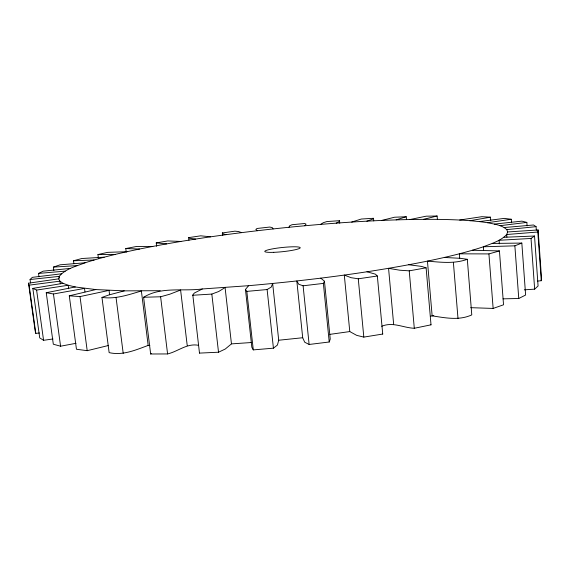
<?xml version="1.0" encoding="UTF-8"?>
<svg xmlns="http://www.w3.org/2000/svg" width="570" height="570" viewBox="0 0 570 570"><rect width="100%" height="100%" fill="white"/><g stroke="black" fill="none" stroke-linecap="round" stroke-linejoin="round"><path stroke-width="0.85" d="M537.61 281.088L541.251 280.718L541.5 277.932L538.116 229.959L507.635 231.954L506.702 234.512L506.901 237.156M541.251 280.718L537.809 232.026L538.116 229.959M60.292 283.789L59.936 281.174L58.667 278.851L59.202 276.386C65.614 268.691 76.124 266.34 85.058 262.798C102.899 257.013 121.211 252.845 139.557 249.026C188.927 239.087 238.894 232.389 288.976 227.266C337.939 222.478 387.116 219.065 436.342 219.35C453.442 219.621 470.599 220.134 487.528 222.713C494.119 224.167 501.6 224.837 506.78 229.624L507.635 231.954M251.391 342.527L231.456 343.881L225.257 349.032L218.524 352.217L199.479 353.108L199.593 352.616M245.449 289.453L246.824 291.384L267.116 289.546L271.22 287.109L272.652 283.497L278.709 340.233L277.426 345.049L273.422 348.177L253.28 349.894L251.833 347.244L245.449 289.453L248.627 285.684C308.584 280.433 368.42 272.98 427.45 261.124C446.274 257.156 465.084 252.873 483.36 246.782C491.461 243.547 500.574 241.11 506.702 234.512L537.809 232.026M199.479 353.108L192.803 294.897L194.32 293.051L202.307 288.969L248.627 285.684M324.458 281.217L323.368 283.404L303.097 285.791L298.723 284.245L296.82 280.974L302.698 337.739L304.708 342.214L309.125 344.465L329.225 342L330.237 339.093L324.458 281.217L320.81 278.153M288.976 227.266L289.653 225.756L292.061 224.715L304.729 223.497L306.069 224.174L304.822 225.748M351.669 222.072L361.302 219.03L373.493 218.289L372.367 219.243L366.852 221.167M241.552 232.638L238.559 231.534L234.897 231.171L222.336 232.952L222.421 233.636L225.984 234.669M30.545 283.012L30.06 279.514L32.319 277.348L61.425 273.799M524.307 289.838L534.653 289.154L538.08 285.983L534.525 236.016L503.873 237.291M202.307 288.969C182.763 291.584 161.217 286.368 143.604 297.276L150.658 353.991L151.264 353.471M499.341 243.796L499.078 240.276L531.019 238.46L534.525 236.016M320.596 224.366L323.397 222.656L326.966 221.545L339.606 220.69L339.613 221.381L336.236 223.141M406.46 219.364L406.232 216.75L396.15 219.878M503.046 298.844L518.757 298.502L525.618 295.032L521.828 243.069L492.252 243.447M198.46 345.292C186.932 343.083 178.21 351.405 167.587 353.942L150.658 353.991M39.009 276.913L38.525 273.429L43.22 271.156L70.516 268.385M149.867 345.448L148.164 345.42C135.624 350.001 122.799 355.78 109.134 352.623L101.959 297.419L108.792 294.982L124.267 290.864L160.22 290.7M483.631 250.294L483.36 246.782L514.867 245.827L521.828 243.069M437.404 219.493L437.112 216.009L423.553 219.329M470.713 307.672L493.143 308.434L503.538 304.793L499.441 250.921L472.387 250.251M53.851 270.615L53.373 267.116L60.107 264.815L85.058 262.798M192.667 295.267L211.826 294.077L218.688 291.519L225.079 287.515L231.456 343.881M108.215 345.555L87.203 350.685L76.451 349.253L69.276 295.816L95.753 289.567L124.267 290.864M381.701 220.433L394.561 217.22L406.232 216.75M459.719 258.203L459.363 253.828L488.925 253.914L499.441 250.921M73.865 263.418L73.509 260.775L81.909 258.502L104.16 257.191M430.464 316.25L432.138 315.865C445.334 317.846 459.057 320.767 471.782 314.889L467.315 259.3L460.225 258.31L444.351 257.462M143.604 297.276L160.612 296.77L169.753 294.227L180.605 290.037L187.231 345.612M433.813 315.431L432.138 315.865L427.45 261.124C440.774 262.243 454.404 264.003 467.315 259.3M76.017 343.304L60.577 346.204L53.316 344.216L46.241 292.709L75.326 286.974L95.753 289.567M410.122 219.507L426.189 216.18L437.112 216.009M98.396 258.039L97.947 254.555L107.666 252.353L126.989 251.698M490.756 220.74L490.485 217.191L470.008 220.697M101.959 297.419C115.575 299.371 128.549 294.761 141.381 290.978L148.164 345.42M381.665 326.289C392.901 321.537 403.04 327.793 414.297 328.277L431.013 324.829L426.111 267.807L421.387 266.382L408.79 264.765M52.982 338.965L43.569 340.304L39.722 337.896L32.839 288.399L63.085 283.318L68.201 285.264L75.326 286.974M126.219 252.033L125.778 248.563L136.536 246.468L152.781 246.418M511.547 222.785L511.29 219.258L487.528 222.713M393.635 324.138L388.562 268.335L399.848 270.223L409.224 270.836L426.111 267.807M69.276 295.816L80.014 296.585L109.027 290.387L109.59 294.74M39.423 332.994L35.803 333.386L35.133 330.7L28.5 283.183L58.667 278.851M156.665 246.361L156.237 242.891L167.779 240.939L180.868 241.438M459.669 220.027L481.864 216.693L490.485 217.191M329.945 334.355L349.781 331.569L356.692 335.36L363.817 337.105L382.726 334.048L377.347 276.008L375.416 274.163L366.98 271.79M527.107 225.919L526.851 222.4L500.089 225.691M188.962 240.234L188.656 237.619L200.754 235.816L210.643 236.821M46.241 292.709L53.452 293.992L84.51 288.42L84.973 291.904M349.781 331.569L344.301 275.082L351.149 277.704L358.266 278.801L377.347 276.008M479.327 221.588L504.308 218.388L511.29 219.258M536.32 230.18L536.071 226.653L506.78 229.624M32.839 288.399L36.608 290.08L68.201 285.264L68.664 288.755M494.482 224.081L521.892 221.139L526.851 222.4M278.709 340.233L302.698 337.739M28.5 283.183L29.077 285.157L59.936 281.174L63.085 283.318M504.222 227.537L533.534 224.986L536.071 226.653M65.237 271.128L38.525 273.429M30.06 279.514L59.202 276.386L59.437 278.132M77.164 265.606L53.373 267.116M94.093 259.984L73.509 260.775M115.154 254.427L97.947 254.555M139.557 249.026L125.778 248.563M166.583 243.889L156.237 242.891M195.581 239.079L189.888 238.331L188.656 237.619M430.329 324.437L431.013 324.829M257.277 230.715L255.837 229.432L257.063 228.477L269.717 227.052L272.232 227.572L273.108 228.926M382.534 333.585L382.726 334.048M29.077 285.157L35.803 333.386M36.608 290.08L43.569 340.304M53.452 293.992L60.577 346.204M80.014 296.585L87.203 350.685M116.059 297.576L123.206 353.371M160.612 296.77L167.587 353.942M211.826 294.077L218.524 352.217M222.435 232.795L222.735 235.446M246.824 291.384L253.28 349.894M267.116 289.546L273.422 348.177M303.097 285.791L309.125 344.465M323.368 283.404L329.225 342M339.485 220.554L339.741 223.212M358.266 278.801L363.817 337.105M373.493 218.289L373.735 220.918M409.224 270.836L414.297 328.277M453.385 262.385L458.002 318.53M488.925 253.914L493.143 308.434M514.867 245.827L518.757 298.502M531.019 238.46L534.653 289.154M273.764 252.325A17.805 2.095 -6 0 0 300.219 247.736A17.805 2.095 -6 0 0 273.536 248.698A17.805 2.095 -6 0 0 273.764 252.325"/></g></svg>
